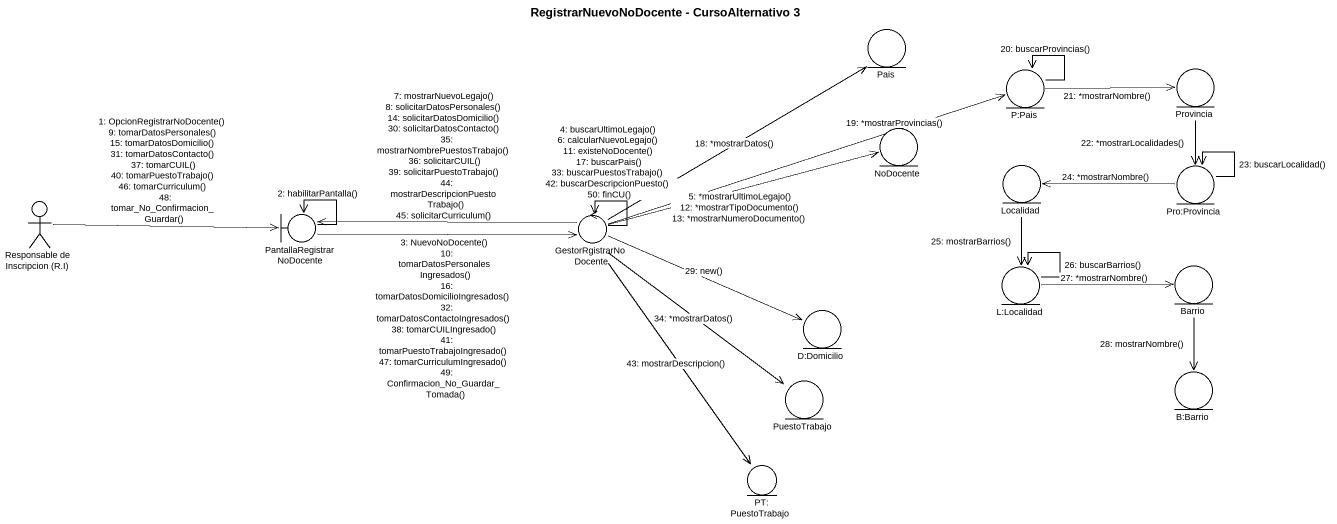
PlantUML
@startuml
title RegistrarNuevoNoDocente - CursoAlternativo 3
entity Pais
entity "P:Pais" as P_Pais
entity Provincia
entity NoDocente
entity Localidad
entity "Pro:Provincia" as Pro_Provincia
actor "Responsable de Inscripcion (R.I)" as Responsable_de_Inscripcion
boundary PantallaRegistrarNoDocente
control GestorRgistrarNoDocente
entity "L:Localidad" as L_Localidad
entity Barrio
entity "D:Domicilio" as D_Domicilio
entity "B:Barrio" as B_Barrio
entity PuestoTrabajo
entity "PT: PuestoTrabajo" as PT_PuestoTrabajo
Responsable_de_Inscripcion -right-> PantallaRegistrarNoDocente : 1: OpcionRegistrarNoDocente()\n9: tomarDatosPersonales()\n15: tomarDatosDomicilio()\n31: tomarDatosContacto()\n37: tomarCUIL()\n40: tomarPuestoTrabajo()\n46: tomarCurriculum()\n48: tomar_No_Confirmacion_Guardar()
PantallaRegistrarNoDocente --> PantallaRegistrarNoDocente : 2: habilitarPantalla()
PantallaRegistrarNoDocente -right-> GestorRgistrarNoDocente : 3: NuevoNoDocente()\n10: tomarDatosPersonalesIngresados()\n16: tomarDatosDomicilioIngresados()\n32: tomarDatosContactoIngresados()\n38: tomarCUILIngresado()\n41: tomarPuestoTrabajoIngresado()\n47: tomarCurriculumIngresado()\n49: Confirmacion_No_Guardar_Tomada()
GestorRgistrarNoDocente --> GestorRgistrarNoDocente : 4: buscarUltimoLegajo()\n6: calcularNuevoLegajo()\n11: existeNoDocente()\n17: buscarPais()\n33: buscarPuestosTrabajo()\n42: buscarDescripcionPuesto()\n50: finCU()
GestorRgistrarNoDocente -right-> NoDocente : 5: *mostrarUltimoLegajo()\n12: *mostrarTipoDocumento()\n13: *mostrarNumeroDocumento()
GestorRgistrarNoDocente -left-> PantallaRegistrarNoDocente : 7: mostrarNuevoLegajo()\n8: solicitarDatosPersonales()\n14: solicitarDatosDomicilio()\n30: solicitarDatosContacto()\n35: mostrarNombrePuestosTrabajo()\n36: solicitarCUIL()\n39: solicitarPuestoTrabajo()\n44: mostrarDescripcionPuestoTrabajo()\n45: solicitarCurriculum()
GestorRgistrarNoDocente -up-> Pais : 18: *mostrarDatos()
GestorRgistrarNoDocente -right-> P_Pais : 19: *mostrarProvincias()
P_Pais --> P_Pais : 20: buscarProvincias()
P_Pais -right-> Provincia : 21: *mostrarNombre()
Provincia --> Pro_Provincia : 22: *mostrarLocalidades()
Pro_Provincia --> Pro_Provincia : 23: buscarLocalidad()
Pro_Provincia -left-> Localidad : 24: *mostrarNombre()
Localidad --> L_Localidad : 25: mostrarBarrios()
L_Localidad --> L_Localidad : 26: buscarBarrios()
L_Localidad -right-> Barrio : 27: *mostrarNombre()
Barrio --> B_Barrio : 28: mostrarNombre()
GestorRgistrarNoDocente -right-> D_Domicilio : 29: new()
GestorRgistrarNoDocente --> PuestoTrabajo : 34: *mostrarDatos()
GestorRgistrarNoDocente --> PT_PuestoTrabajo : 43: mostrarDescripcion()
@enduml
